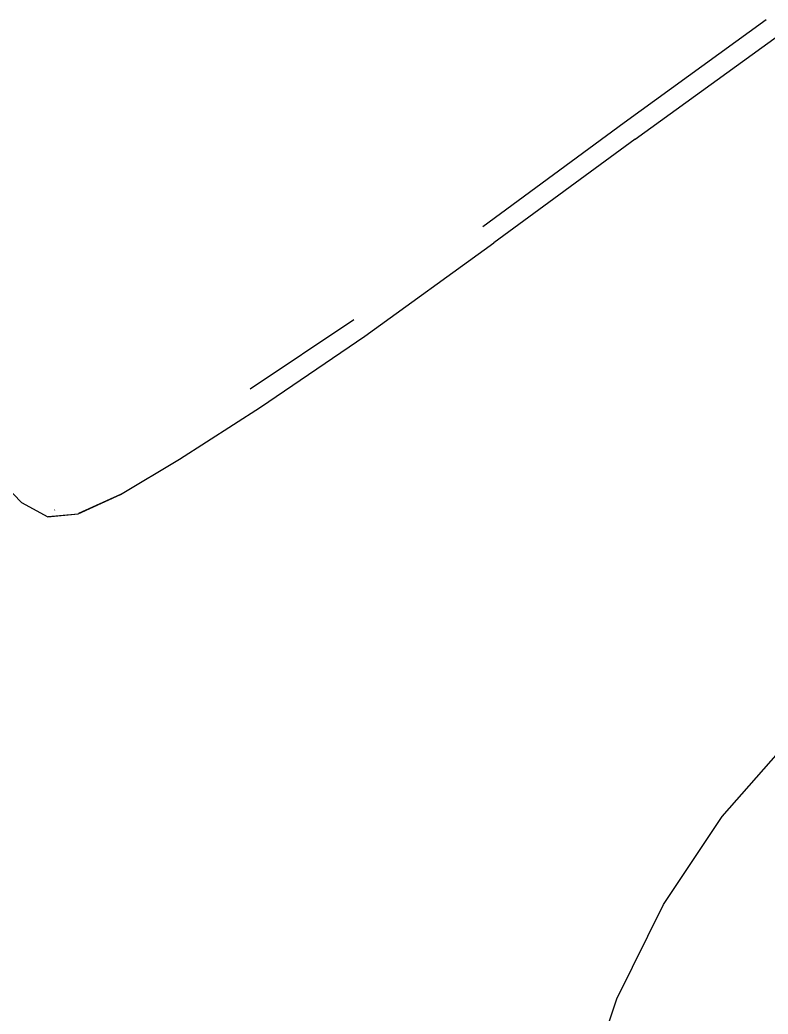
# Model space of a CAD drawing. Header units: millimetres. Extents: x -41292 to 298682, y -22072 to 33155.
# Drawn here: x 31484 to 32027, y -10390 to -9670 of the extents above; entities that cross this region are included whole.
import ezdxf

# ---------------------------------------------------------------- set-up
doc = ezdxf.new("R2010")
doc.units = ezdxf.units.MM

# ---------------------------------------------------------------- blocks, each defined once
blk = doc.blocks.new('rmfnasesx')
for p, q in [((59489.12, 5842.82), (59386.06, 5768.13)), ((59394.14, 5756.38), (59497.2, 5831.07)), ((59386.06, 5768.13), (59283.44, 5692.82)), ((59394.14, 5756.38), (59291.52, 5681.07)), ((59198.01, 5613.47), (59291.52, 5681.07)), ((59114.81, 5575.31), (59190.07, 5625.63)), ((59122.34, 5561.92), (59198.01, 5613.47)), ((59063.53, 5524.33), (59122.34, 5561.92)), ((59020.64, 5498.63), (59063.53, 5524.33)), ((58926.4, 5516.33), (58948.76, 5492.86)), ((58990.07, 5484.78), (59020.64, 5498.63)), ((59020.64, 5498.63), (58990.25, 5484.91)), ((58948.76, 5492.86), (58968.01, 5482.58)), ((58972.87, 5487.28), (58973.13, 5487.7)), ((58968.01, 5482.58), (58990.02, 5484.74)), ((58968.16, 5482.68), (58990.02, 5484.74)), ((58990.02, 5484.74), (58990.07, 5484.78)), ((59457.11, 5265.16), (59507.54, 5322.67)), ((59414.61, 5201.55), (59457.11, 5265.16)), ((59380.78, 5132.95), (59414.61, 5201.55)), ((59356.19, 5060.52), (59380.78, 5132.95))]:
    blk.add_line(p, q)

msp = doc.modelspace()

# ---------------------------------------------------------------- block references
msp.add_blockref('rmfnasesx', (-27463.27, -15512.43))

doc.saveas('drawing.dxf')
